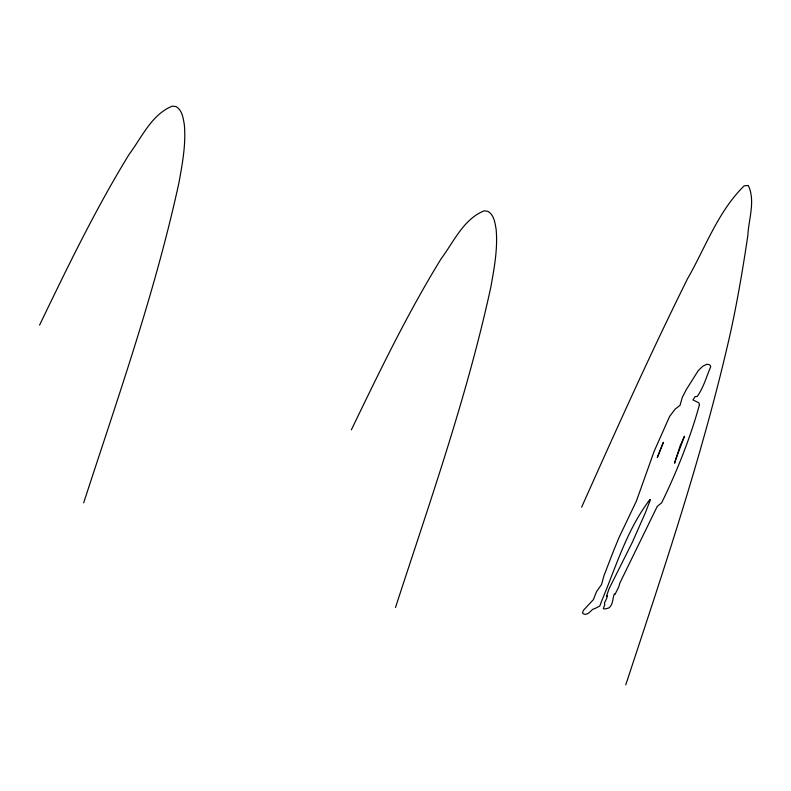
<?xml version="1.0" encoding="UTF-8"?>
<svg xmlns="http://www.w3.org/2000/svg" width="791" height="791" viewBox="0 0 791 791"><rect width="100%" height="100%" fill="white"/><g stroke="black" fill="none" stroke-linecap="round" stroke-linejoin="round"><path stroke-width="1.19" d="M83.668 502.839C118.126 396.825 155.441 291.276 179.063 182.148C182.464 163.262 186.063 144.041 184.333 124.77C183.225 118.304 182.355 110.325 176.156 106.627L172.359 106.123C151.674 114.369 141.816 137.387 129.2 154.245C95.484 209.101 67.502 267.21 39.55 325.131M395.48 607.547C429.938 501.534 467.254 395.984 490.875 286.856C494.276 267.971 497.865 248.75 496.145 229.479C495.037 223.013 494.167 215.033 487.968 211.335L484.171 210.831C463.477 219.067 453.619 242.095 441.012 258.954C407.296 313.809 379.314 371.908 351.362 429.839M625.75 684.877C664.035 568.541 703.545 452.234 730.488 332.615C737.509 300.491 743.006 268.05 747.831 235.52C748.642 219.255 755.603 200.954 748.316 185.529L744.242 185.796C718.06 211.326 705.463 247.534 687.527 278.758C650.212 353.943 615.843 430.531 581.632 507.16M699.471 404.656C690.227 438.382 676.641 472.069 661.652 502.819L657.291 506.319L619.936 582.858L618.681 587.041L614.933 594.535L614.34 593.942C612.392 598.56 613.302 604.818 608.744 608.012L604.967 608.991L603.286 608.605L604.838 604.601L604.403 602.999L606.47 598.925L607.528 595.672L606.628 596.483L606.707 595.593L609.08 588.722L632.256 542.458L645.367 512.776L650.499 499.467L649.905 499.546C626.828 529.822 616.08 566.554 601.664 601.022L599.805 606.015L594.278 608.882C592.518 607.696 588.108 616.575 583.451 613.865L582.433 612.788L583.649 610.039L593.329 599.726L596.503 591.668L601.496 584.618L604.057 575.443L613.598 550.763L618.967 537.643L636.399 501.079L654.216 451.107L669.651 416.363L675.138 409.145L679.993 405.368L682.317 397.359L686.291 389.637L698.117 370.811L702.695 366.282L706.679 364.305L708.874 364.542L710.199 365.343L710.713 366.737C706.323 376.981 703.624 387.481 697.207 396.479L695.131 396.617L692.956 399.9L698.809 402.807L699.471 404.656M676.226 458.078L674.555 463.19L680.072 446.075L684.482 436.167L676.226 458.078M663.352 442.396L657.331 457.485L663.352 442.396"/></g></svg>
